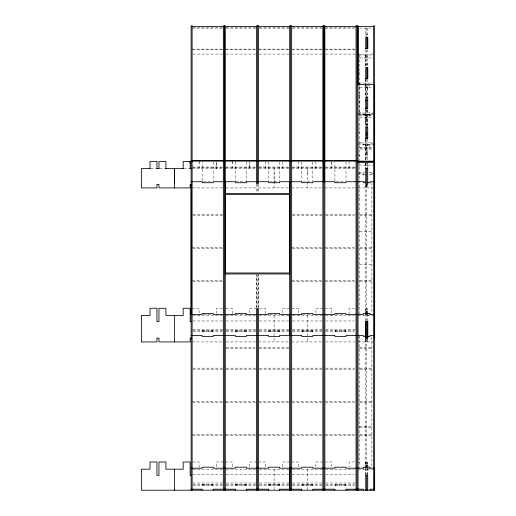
<?xml version="1.0" encoding="UTF-8"?>
<svg xmlns="http://www.w3.org/2000/svg" width="516" height="516" viewBox="0 0 516 516"><rect width="100%" height="100%" fill="white"/><g stroke="black" fill="none" stroke-linecap="round" stroke-linejoin="round"><path stroke-width="0.39" stroke-dasharray="2.58 1.94" d="M199.105 163.217L199.105 162.024M202.182 180.942L202.182 162.089M216.359 162.192L216.359 168.609L216.359 161.424M232.284 163.217L232.284 162.024M249.538 166.816L249.538 162.192M256.491 307.304L256.491 274.757L256.491 308.916M258.484 307.304L258.484 274.757L258.484 308.916M274.093 182.98L274.093 168.609L274.093 187.914M307.278 173.434L307.278 168.609L307.278 187.914M331.833 165.017L331.833 162.14M334.91 180.942L334.91 162.089M359.813 83.057L359.813 114.855L373.642 114.855M365.728 474.778L365.728 468.296M365.728 464.355L365.728 461.994L367.721 461.994L367.721 464.394M365.728 339.515L365.728 341.934L365.728 338.115M365.728 165.649L365.734 163.062M365.979 87.494L365.728 85.837L363.406 85.837M366.728 119.802L366.728 117.654M366.728 187.018L366.728 185.025M366.728 153.523L366.728 145.744M366.728 126.11L366.728 109.637M367.721 474.604L367.721 468.296M367.721 464.355L367.721 461.994M367.721 339.515L367.721 341.934L367.721 338.115M367.721 163.224L367.721 168.061L367.721 162.94M367.721 126.375L367.721 109.637M367.721 315.444L370.043 314.444L363.406 314.444M367.721 469.186L370.043 468.186L370.043 469.186M367.476 87.494L367.721 91.384L365.728 91.384M192.92 27.161L222.525 27.161M226.098 27.161L255.704 27.161M259.284 27.161L288.889 27.161M292.462 27.161L322.068 27.161M325.648 27.161L355.253 27.161M359.6 28.064L373.636 28.064M192.12 28.148L222.525 28.148M226.098 28.148L256.504 28.148M259.284 28.148L289.689 28.148M292.462 28.148L322.868 28.148M324.848 28.148L355.253 28.148M365.728 34.888L367.721 34.888M192.12 49.104L223.325 49.104M225.299 49.104L256.504 49.104M258.484 49.104L289.689 49.104M291.663 49.104L322.868 49.104M324.848 49.104L356.053 49.104M192.92 49.846L222.525 49.846M226.098 49.846L255.704 49.846M259.284 49.846L288.889 49.846M292.462 49.846L322.068 49.846M325.648 49.846L355.253 49.846M192.92 54.077L222.525 54.077M226.098 54.077L255.704 54.077M259.284 54.077L288.889 54.077M292.462 54.077L322.068 54.077M325.648 54.077L355.253 54.077M358.04 54.077L363.406 54.077L363.406 55.077M373.636 54.077L370.043 54.077L370.043 55.077M359.446 54.973L373.036 54.973M365.728 56.109L367.721 56.109M365.728 57.618L367.721 57.618M359.6 57.94L372.855 57.94M365.728 63.3L367.721 63.3M365.728 64.764L367.721 64.764M358.82 72.717L359.813 72.717M358.82 83.057L372.887 83.057M370.043 85.837L367.721 85.849L367.721 97.079M365.728 85.985L367.721 85.985M365.728 87.494L367.721 87.494L366.973 87.494M359.6 87.817L373.636 87.817M365.728 93.177L367.721 93.177M365.728 94.641L367.721 94.641M358.82 95.196L359.813 95.196M358.82 95.931L359.813 95.931M365.728 96.363L367.721 96.363M358.82 102.594L359.813 102.594M358.82 112.939L372.887 112.939M358.04 113.836L363.406 113.836L363.406 115.739L365.728 115.713M373.636 113.836L370.043 113.836L370.043 115.739L367.721 115.739M357.846 114.72L374.635 114.72M363.406 114.829L365.728 114.829M367.721 114.829L370.043 114.829M359.813 115.855L372.887 115.855M367.476 117.371L365.728 117.371L365.728 123.053L367.721 123.053M359.6 117.7L373.636 117.7M365.728 121.26L367.721 121.26M365.728 124.517L367.721 124.517M358.82 125.085L359.813 125.085M365.728 126.239L367.721 126.239M358.82 131.948L359.813 131.948M358.82 132.483L359.813 132.483M359.813 142.822L372.887 142.822M358.04 143.712L363.406 143.712L363.406 145.602L365.728 145.602M373.636 143.712L370.043 143.712L370.043 145.602L367.721 145.602M357.846 144.609L374.635 144.609M363.406 144.706L365.728 144.706M367.721 144.706L370.043 144.706M365.728 145.744L367.721 145.744M365.728 147.254L367.721 147.254M359.6 147.576L373.636 147.576M359.813 148.04L373.642 148.04M359.813 149.034L372.887 149.034M365.728 151.136L367.721 151.136M365.728 152.929L367.721 152.929M365.728 154.4L367.721 154.4M358.82 154.948L359.813 154.948M358.82 155.69L359.813 155.69M365.728 156.122L367.721 156.122M358.82 165.126L373.055 165.126M192.12 167.036L223.325 167.036M225.299 167.036L256.504 167.036M258.484 167.036L289.689 167.036M291.663 167.036L322.868 167.036M324.848 167.036L356.053 167.036M192.92 167.777L222.525 167.777M226.098 167.777L255.704 167.777M259.284 167.777L288.889 167.777M292.462 167.777L322.068 167.777M325.648 167.777L355.253 167.777M150.769 168.609L156.187 168.609M159.728 168.609L165.494 168.609M183.948 168.609L189.372 168.609M192.133 168.609L223.325 168.609M225.318 168.609L256.51 168.609M259.006 168.609L289.283 168.609M291.682 168.609L323.564 168.609M324.861 168.609L356.053 168.609M358.82 172.692L365.341 172.692M369.114 172.692L372.887 172.692M358.04 173.589L363.406 173.589L363.406 175.466L365.728 175.466M373.636 173.589L370.043 173.589L370.043 175.466M357.846 174.472L363.406 174.472M370.043 174.472L374.635 174.472M363.406 174.582L365.728 174.582M363.651 181.219L365.341 181.219M203.317 181.716L212.115 181.716M235.696 181.716L246.093 181.716M269.681 181.716L278.479 181.716M302.86 181.716L311.658 181.716M336.045 181.716L344.843 181.716M192.913 187.914L223.325 187.914M226.098 187.914L256.51 187.914M258.497 187.914L289.689 187.914M291.682 187.914L322.874 187.914M324.861 187.914L356.053 187.914M358.046 187.914L373.642 187.914M358.82 198.312L359.813 198.312M192.92 214.404L222.506 214.404M292.462 214.404L322.055 214.404M325.648 214.404L354.434 214.404M359.813 214.404L373.642 214.404M192.92 215.398L222.506 215.398M292.462 215.398L322.055 215.398M325.648 215.398L354.434 215.398M359.813 215.398L372.887 215.398M359.607 231.49L374.635 231.49M192.12 247.583L222.506 247.583M291.663 247.583L322.855 247.583M324.848 247.583L354.434 247.583M359.813 247.583L373.642 247.583M192.92 248.583L222.506 248.583M292.462 248.583L322.055 248.583M325.648 248.583L354.434 248.583M359.813 248.583L372.887 248.583M359.607 264.676L374.635 264.676M192.12 280.769L222.506 280.769M291.663 280.769L322.855 280.769M324.848 280.769L354.434 280.769M359.813 280.769L373.642 280.769M192.92 281.762L222.506 281.762M292.462 281.762L322.055 281.762M325.648 281.762L354.434 281.762M359.813 281.762L372.887 281.762M192.133 308.252L199.105 308.252L199.105 315.444M222.551 308.252L216.359 308.252L216.359 313.844M226.092 308.252L232.284 308.252L232.284 315.444M256.51 308.252L249.538 308.252L249.538 313.844M259.271 308.252L265.469 308.252L265.469 315.444M289.689 308.252L282.723 308.252L282.723 315.444M291.682 308.252L298.648 308.252L298.648 315.444M322.874 308.252L315.902 308.252L315.902 313.844M324.861 308.252L331.833 308.252L331.833 315.444M354.505 308.252L349.087 308.252L349.087 313.844M203.317 314.444L212.115 314.444M235.696 314.444L246.093 314.444M269.681 314.444L278.479 314.444M302.86 314.444L311.658 314.444M336.045 314.444L344.843 314.444M192.92 315.444L222.506 315.444M226.098 315.444L255.691 315.444M259.284 315.444L288.87 315.444M292.462 315.444L322.055 315.444M325.648 315.444L354.434 315.444M358.046 315.444L373.642 315.444M192.92 320.971L222.506 320.971M226.098 320.971L255.691 320.971M259.284 320.971L288.87 320.971M292.462 320.971L322.055 320.971M325.648 320.971L354.434 320.971M192.92 329.266L223.305 329.266M226.098 329.266L256.491 329.266M259.284 329.266L289.67 329.266M292.462 329.266L322.855 329.266M325.648 329.266L356.034 329.266M192.92 330.595L222.506 330.595M226.098 330.595L255.691 330.595M259.284 330.595L288.87 330.595M292.462 330.595L322.055 330.595M325.648 330.595L354.434 330.595M192.92 331.588L222.506 331.588M226.098 331.588L255.691 331.588M259.284 331.588L288.87 331.588M292.462 331.588L322.055 331.588M325.648 331.588L354.434 331.588M358.82 337.122L359.813 337.122M192.133 341.934L222.525 341.934M226.118 341.934L255.71 341.934M258.497 341.934L288.908 341.934M291.682 341.934L322.874 341.934M325.661 341.934L354.453 341.934M358.046 341.934L373.642 341.934M226.105 347.294L255.072 347.294M259.096 347.294L289.67 347.294M359.446 347.294L373.642 347.294M226.105 348.294L255.072 348.294M259.096 348.294L289.67 348.294M359.446 348.294L373.036 348.294M192.92 368.147L222.506 368.147M226.098 368.147L255.691 368.147M259.284 368.147L288.87 368.147M292.462 368.147L322.055 368.147M325.648 368.147L354.434 368.147M359.813 368.147L372.887 368.147M192.92 369.14L222.506 369.14M226.098 369.14L255.691 369.14M259.284 369.14L288.87 369.14M292.462 369.14L322.055 369.14M325.648 369.14L354.434 369.14M359.813 369.14L372.887 369.14M192.12 401.325L222.506 401.325M225.299 401.325L255.691 401.325M258.484 401.325L288.87 401.325M291.663 401.325L322.055 401.325M324.848 401.325L354.434 401.325M359.813 401.325L372.887 401.325M192.92 402.325L222.506 402.325M226.098 402.325L255.691 402.325M259.284 402.325L288.87 402.325M292.462 402.325L322.055 402.325M325.648 402.325L354.434 402.325M359.813 402.325L372.887 402.325M359.446 426.713L373.036 426.713M359.446 427.706L373.642 427.706M192.12 434.511L222.506 434.511M225.299 434.511L255.691 434.511M258.484 434.511L288.87 434.511M291.663 434.511L322.055 434.511M324.848 434.511L354.434 434.511M359.813 434.511L372.887 434.511M192.92 435.504L222.506 435.504M226.098 435.504L255.691 435.504M259.284 435.504L288.87 435.504M292.462 435.504L322.055 435.504M325.648 435.504L354.434 435.504M359.813 435.504L372.887 435.504M192.907 461.994L199.105 461.994L199.105 468.386M223.325 461.994L216.359 461.994L216.359 466.787M225.318 461.994L232.284 461.994L232.284 468.386M256.51 461.994L249.538 461.994L249.538 466.787M258.497 461.994L265.469 461.994L265.469 468.386M289.689 461.994L282.723 461.994L282.723 468.386M291.682 461.994L298.648 461.994L298.648 466.787M322.874 461.994L315.902 461.994L315.902 468.386M324.861 461.994L331.833 461.994L331.833 468.386M354.505 461.994L349.087 461.994L349.087 466.787M358.82 462.659L359.813 462.659M192.92 469.186L222.506 469.186M226.098 469.186L255.691 469.186M259.284 469.186L288.87 469.186M292.462 469.186L322.055 469.186M325.648 469.186L354.434 469.186M358.046 469.186L373.642 469.186M192.92 474.714L222.506 474.714M226.098 474.714L255.691 474.714M259.284 474.714L288.87 474.714M292.462 474.714L322.055 474.714M325.648 474.714L354.434 474.714M192.92 483.008L223.305 483.008M226.098 483.008L256.491 483.008M259.284 483.008L289.67 483.008M292.462 483.008L322.855 483.008M325.648 483.008L356.034 483.008M192.92 484.337L222.506 484.337M226.098 484.337L255.691 484.337M259.284 484.337L288.87 484.337M292.462 484.337L322.055 484.337M325.648 484.337L354.434 484.337M192.92 485.33L222.506 485.33M226.098 485.33L255.691 485.33M259.284 485.33L288.87 485.33M292.462 485.33L322.055 485.33M325.648 485.33L354.434 485.33M371.868 182.522L371.868 313.644M371.868 337.071L371.868 466.58M367.721 28.025L367.721 36.61L365.728 36.61L365.728 28.025M367.721 49.639L367.721 66.487M367.721 79.142L367.721 84.366M367.721 109.392L367.721 126.749M367.721 138.901L367.721 160.173M367.721 184.36L367.721 187.901M367.721 310.651L367.721 308.252L365.728 308.252L365.728 310.651M367.721 313.76L367.721 321.636M367.721 468.186L367.721 475.378M366.728 28.025L366.728 36.61M366.728 49.839L366.728 66.487M366.728 79.142L366.728 84.366M366.728 85.92L366.728 97.079M366.728 109.56L366.728 126.749M366.728 138.901L366.728 160.173M366.728 163.075L366.728 167.752M366.728 184.36L366.728 187.901M366.728 308.252L366.728 310.651M366.728 313.76L366.728 321.636M366.728 338.115L366.728 341.934M366.728 461.994L366.728 464.394M366.728 468.296L366.728 475.378M366.341 184.934L366.341 311.225M366.341 339.483L366.341 464.168M365.728 49.639L365.728 66.487M365.728 79.142L365.728 97.079M365.728 107.999L365.728 126.749M365.728 139.204L365.728 160.173M365.728 162.94L365.728 168.061M365.728 184.747L365.728 187.901M365.728 313.76L365.728 321.636M365.728 461.994L365.728 464.394M365.734 468.186L365.728 475.378M365.341 54.973L365.341 66.209M365.341 79.045L365.341 96.885M365.341 109.269L365.341 126.775M365.341 139.185L365.341 160.302M365.341 162.798L365.341 167.874M365.341 185.438L365.341 214.404M365.341 215.398L365.341 247.583M365.341 248.583L365.341 280.769M365.341 281.762L365.341 311.258M365.341 339.405L365.341 368.147M365.341 369.14L365.341 401.325M365.341 402.325L365.341 464.219M363.406 468.186L363.406 469.186M359.813 54.973L359.813 160.302M359.813 162.346L359.813 314.444M359.813 335.465L359.813 468.186M349.087 161.424L349.087 168.609M345.984 162.089L345.984 180.942M345.694 330.595L345.694 331.588M345.694 484.337L345.694 485.33M345.552 330.595L345.552 331.588M345.552 484.337L345.552 485.33M345.139 330.595L345.139 331.588M345.139 484.337L345.139 485.33M344.482 330.595L344.482 331.588M344.482 484.337L344.482 485.33M343.624 330.595L343.624 331.588M343.624 484.337L343.624 485.33M342.618 330.595L342.618 331.588M342.618 484.337L342.618 485.33M341.547 330.595L341.547 331.588M341.547 484.337L341.547 485.33M339.335 330.595L339.335 331.588M339.335 484.337L339.335 485.33M338.264 330.595L338.264 331.588M338.264 484.337L338.264 485.33M337.264 330.595L337.264 331.588M337.264 484.337L337.264 485.33M336.4 330.595L336.4 331.588M336.4 484.337L336.4 485.33M335.742 330.595L335.742 331.588M335.742 484.337L335.742 485.33M335.329 330.595L335.329 331.588M335.329 484.337L335.329 485.33M335.187 330.595L335.187 331.588M335.187 484.337L335.187 485.33M331.833 161.424L331.833 168.609M315.902 161.424L315.902 168.609M312.806 162.089L312.806 180.942M312.515 330.595L312.515 331.588M312.515 484.337L312.515 485.33M312.374 330.595L312.374 331.588M312.374 484.337L312.374 485.33M311.954 330.595L311.954 331.588M311.954 484.337L311.954 485.33M311.296 330.595L311.296 331.588M311.296 484.337L311.296 485.33M310.439 330.595L310.439 331.588M310.439 484.337L310.439 485.33M309.439 330.595L309.439 331.588M309.439 484.337L309.439 485.33M308.368 330.595L308.368 331.588M308.368 484.337L308.368 485.33M307.278 315.444L307.278 341.934M307.278 469.186L307.278 490.2M306.156 330.595L306.156 331.588M306.156 484.337L306.156 485.33M305.079 330.595L305.079 331.588M305.079 484.337L305.079 485.33M304.079 330.595L304.079 331.588M304.079 484.337L304.079 485.33M303.221 330.595L303.221 331.588M303.221 484.337L303.221 485.33M302.563 330.595L302.563 331.588M302.563 484.337L302.563 485.33M302.144 330.595L302.144 331.588M302.144 484.337L302.144 485.33M302.008 330.595L302.008 331.588M302.008 484.337L302.008 485.33M301.731 162.089L301.731 180.942M298.648 161.424L298.648 168.609M282.723 162.192L282.723 168.609M279.62 162.089L279.62 180.942M279.33 330.595L279.33 331.588M279.33 484.337L279.33 485.33M279.188 330.595L279.188 331.588M279.188 484.337L279.188 485.33M278.775 330.595L278.775 331.588M278.775 484.337L278.775 485.33M278.118 330.595L278.118 331.588M278.118 484.337L278.118 485.33M277.26 330.595L277.26 331.588M277.26 484.337L277.26 485.33M276.254 330.595L276.254 331.588M276.254 484.337L276.254 485.33M275.183 330.595L275.183 331.588M275.183 484.337L275.183 485.33M274.093 315.444L274.093 341.934M274.093 469.186L274.093 490.2M272.97 330.595L272.97 331.588M272.97 484.337L272.97 485.33M271.9 330.595L271.9 331.588M271.9 484.337L271.9 485.33M270.9 330.595L270.9 331.588M270.9 484.337L270.9 485.33M270.036 330.595L270.036 331.588M270.036 484.337L270.036 485.33M269.378 330.595L269.378 331.588M269.378 484.337L269.378 485.33M268.965 330.595L268.965 331.588M268.965 484.337L268.965 485.33M268.823 330.595L268.823 331.588M268.823 484.337L268.823 485.33M268.546 162.089L268.546 180.942M265.469 161.424L265.469 168.609M258.484 184.083L258.484 192.771M257.484 184.083L257.484 192.771M257.484 274.757L257.484 307.33M256.491 184.083L256.491 192.771M249.538 161.424L249.538 168.609M246.442 162.089L246.442 180.942M246.151 330.595L246.151 331.588M246.151 484.337L246.151 485.33M246.009 330.595L246.009 331.588M246.009 484.337L246.009 485.33M245.59 330.595L245.59 331.588M245.59 484.337L245.59 485.33M244.932 330.595L244.932 331.588M244.932 484.337L244.932 485.33M244.074 330.595L244.074 331.588M244.074 484.337L244.074 485.33M243.075 330.595L243.075 331.588M243.075 484.337L243.075 485.33M242.004 330.595L242.004 331.588M242.004 484.337L242.004 485.33M239.792 330.595L239.792 331.588M239.792 484.337L239.792 485.33M238.715 330.595L238.715 331.588M238.715 484.337L238.715 485.33M237.715 330.595L237.715 331.588M237.715 484.337L237.715 485.33M236.857 330.595L236.857 331.588M236.857 484.337L236.857 485.33M236.199 330.595L236.199 331.588M236.199 484.337L236.199 485.33M235.78 330.595L235.78 331.588M235.78 484.337L235.78 485.33M235.644 330.595L235.644 331.588M235.644 484.337L235.644 485.33M235.367 162.089L235.367 180.942M232.284 161.424L232.284 168.609M213.256 162.089L213.256 180.942M212.966 330.595L212.966 331.588M212.966 484.337L212.966 485.33M212.824 330.595L212.824 331.588M212.824 484.337L212.824 485.33M212.411 330.595L212.411 331.588M212.411 484.337L212.411 485.33M211.754 330.595L211.754 331.588M211.754 484.337L211.754 485.33M210.896 330.595L210.896 331.588M210.896 484.337L210.896 485.33M209.889 330.595L209.889 331.588M209.889 484.337L209.889 485.33M208.819 330.595L208.819 331.588M208.819 484.337L208.819 485.33M206.606 330.595L206.606 331.588M206.606 484.337L206.606 485.33M205.536 330.595L205.536 331.588M205.536 484.337L205.536 485.33M204.536 330.595L204.536 331.588M204.536 484.337L204.536 485.33M203.672 330.595L203.672 331.588M203.672 484.337L203.672 485.33M203.014 330.595L203.014 331.588M203.014 484.337L203.014 485.33M202.601 330.595L202.601 331.588M202.601 484.337L202.601 485.33M202.459 330.595L202.459 331.588M202.459 484.337L202.459 485.33M199.105 161.424L199.105 168.609"/><path stroke-width="0.77" d="M174.55 182.98L174.55 168.609L174.55 187.914M190.146 163.217L190.146 161.424L183.174 161.424L183.174 168.609M191.12 184.135L191.12 314.444L202.182 314.444L202.182 313.451L213.243 313.451L213.243 314.444L235.367 314.444L235.367 313.451L246.422 313.451L246.422 314.444L268.546 314.444L268.546 313.451L279.608 313.451L279.608 314.444L301.731 314.444L301.731 313.451L312.786 313.451L312.786 314.444L334.91 314.444L334.91 313.451L345.972 313.451L345.972 314.444L363.406 314.444L363.406 313.451L370.043 313.451L370.043 314.444L374.635 314.444M225.299 181.716L225.318 490.2M289.67 489.207L289.689 25.8L291.663 25.8L291.682 490.2M322.855 181.716L322.868 490.2M358.04 161.14L358.04 161.882L373.636 161.882M365.728 338.115L365.728 321.636L367.721 321.636L367.721 338.115L365.728 338.115L365.728 321.636M366.728 135.456L366.728 132.754M367.721 338.115L367.721 321.636M191.468 475.378L190.14 475.378L190.146 461.994L183.174 461.994L183.174 469.186L165.92 469.186L165.92 461.994L158.954 461.994L158.954 475.378L156.961 475.378L156.961 461.994L149.995 461.994L149.995 469.186L141.365 469.186L141.365 490.2L374.635 490.2L374.635 468.186L370.043 468.186L370.043 467.193L363.406 467.193L363.406 468.186L345.972 468.186L345.972 467.193L334.91 467.193L334.91 468.186L312.786 468.186L312.786 467.193L301.731 467.193L301.731 468.186L279.608 468.186L279.608 467.193L268.546 467.193L268.546 468.186L246.422 468.186L246.422 467.193L235.367 467.193L235.367 468.186L213.243 468.186L213.243 467.193L202.182 467.193L202.182 468.186L191.12 468.186M374.635 338.115L374.635 84.85M192.12 26.419L223.325 26.419M225.299 26.419L256.504 26.419M258.484 26.419L289.689 26.419M291.663 26.419L322.868 26.419M324.848 26.419L356.053 26.419M373.629 26.464L358.04 26.464L358.04 84.54L373.636 84.54M367.721 48.717L367.721 37.72L365.721 37.707L365.728 48.717M367.715 48.51L365.721 48.51L367.721 48.53L367.715 37.707M367.721 78.78L367.721 67.596L365.721 67.583L365.728 78.78M365.721 78.387L367.721 78.406L367.715 67.583M365.728 100.485L367.721 100.485M365.728 108.289L367.721 108.283M365.728 138.165L367.721 138.159M192.12 160.405L223.325 160.405M225.299 160.405L256.504 160.405M258.484 160.405L289.689 160.405M291.663 160.405L322.868 160.405M324.848 160.405L356.053 160.405M191.12 161.14L374.635 161.14M358.04 162.14L373.636 162.14M365.728 168.59L367.721 168.59L367.721 184.373L365.728 184.36L365.728 168.59L367.721 168.603M374.3 168.59L374.635 168.59M150.214 168.609L141.365 168.609L141.365 187.914L156.961 187.914L156.961 184.373L158.954 184.373L158.954 187.914L190.146 187.914L190.146 184.373L191.468 184.373M156.651 168.609L159.063 168.609M165.494 168.609L183.393 168.609M189.63 168.609L191.468 168.609M191.12 181.716L202.182 181.716L202.182 182.716L213.243 182.716L213.243 181.716L235.367 181.716L235.367 182.716L246.422 182.716L246.422 181.716L268.546 181.716L268.546 182.716L279.608 182.716L279.608 181.716L301.731 181.716L301.731 182.716L312.786 182.716L312.786 181.716L334.91 181.716L334.91 182.716L345.972 182.716L345.972 181.716L363.406 181.716L363.406 182.716L365.734 182.716M374.635 181.716L370.043 181.716L370.043 182.716L367.721 182.716M374.3 182.716L374.635 182.716M225.299 193.552L289.67 193.552M225.299 194.551L289.67 194.551M225.299 272.97L289.67 272.97M191.468 321.636L190.146 321.636L190.146 308.252L183.174 308.252L183.174 315.444L165.92 315.444L165.92 308.252L158.954 308.252L158.954 321.636L156.961 321.636L156.961 308.252L149.995 308.252L149.995 315.444L141.365 315.444L141.365 341.934L156.961 341.934L156.961 338.115L158.954 338.115L158.954 341.934L190.146 341.934L190.146 338.115L191.468 338.115M191.12 335.465L202.182 335.465L202.182 336.458L213.243 336.458L213.243 335.465L235.367 335.465L235.367 336.458L246.422 336.458L246.422 335.465L268.546 335.465L268.546 336.458L279.608 336.458L279.608 335.465L301.731 335.465L301.731 336.458L312.786 336.458L312.786 335.465L334.91 335.465L334.91 336.458L345.972 336.458L345.972 335.465L363.406 335.465L363.406 336.458L365.734 336.458M374.635 335.465L370.043 335.465L370.043 336.458L367.721 336.458M191.139 489.207L202.182 489.207L202.182 490.2M374.635 489.207L370.043 489.207L370.043 490.2M374.635 490.2L374.635 25.8L373.636 25.8L373.642 490.2M367.721 108.657L367.721 97.479L365.728 97.479L365.728 108.657M367.721 138.533L367.721 127.355L365.728 127.362L365.728 138.533M367.721 313.451L367.721 311.793L365.734 311.793L365.734 313.451M367.721 467.193L367.721 465.535L365.734 465.535L365.734 467.193M367.721 490.2L367.721 475.378L365.728 475.378L365.728 490.2M366.728 37.72L366.728 48.717M366.728 67.596L366.728 78.78M366.728 97.479L366.728 108.657M366.728 127.355L366.728 138.533M366.728 168.603L366.728 184.36M366.728 321.636L366.728 338.115M366.728 475.378L366.728 490.2M366.341 311.225L366.341 313.644M366.341 464.974L366.341 467.386M363.406 490.2L363.406 489.207L345.972 489.207L345.972 490.2M358.046 488.639L358.046 490.2L358.04 25.8L356.053 25.8L356.053 490.2M357.046 25.8L357.046 490.2M334.91 490.2L334.91 489.207L312.786 489.207L312.786 490.2M324.861 490.2L324.848 25.8L322.868 25.8L322.868 181.716M323.861 181.716L323.861 25.8L323.867 490.2M301.731 490.2L301.731 489.207L279.608 489.207L279.608 490.2M290.669 25.8L290.682 490.2M289.689 314.444L289.689 335.465M289.689 468.186L289.689 490.2M289.67 181.716L289.67 273.964L225.299 273.964L225.299 25.8L223.325 25.8L223.325 490.2M268.546 490.2L268.546 489.207L246.422 489.207L246.422 490.2M258.497 490.2L258.484 308.916L256.491 308.916L256.504 490.2M257.497 25.8L257.484 183.38M257.484 308.916L257.503 490.2M235.367 490.2L235.367 489.207L213.243 489.207L213.243 490.2M224.318 181.716L224.318 25.8L224.318 490.2M192.133 490.2L192.12 25.8L191.12 25.8L191.139 490.2M190.146 161.424L190.146 168.609M174.55 315.444L174.55 341.934M174.55 469.186L174.55 490.2M165.92 168.609L165.92 161.424L158.954 161.424L158.954 168.609M156.961 168.609L156.961 161.424L149.995 161.424L149.995 168.609M258.484 25.8L256.504 25.8L256.491 183.38L258.484 183.38L258.484 25.8"/></g></svg>
